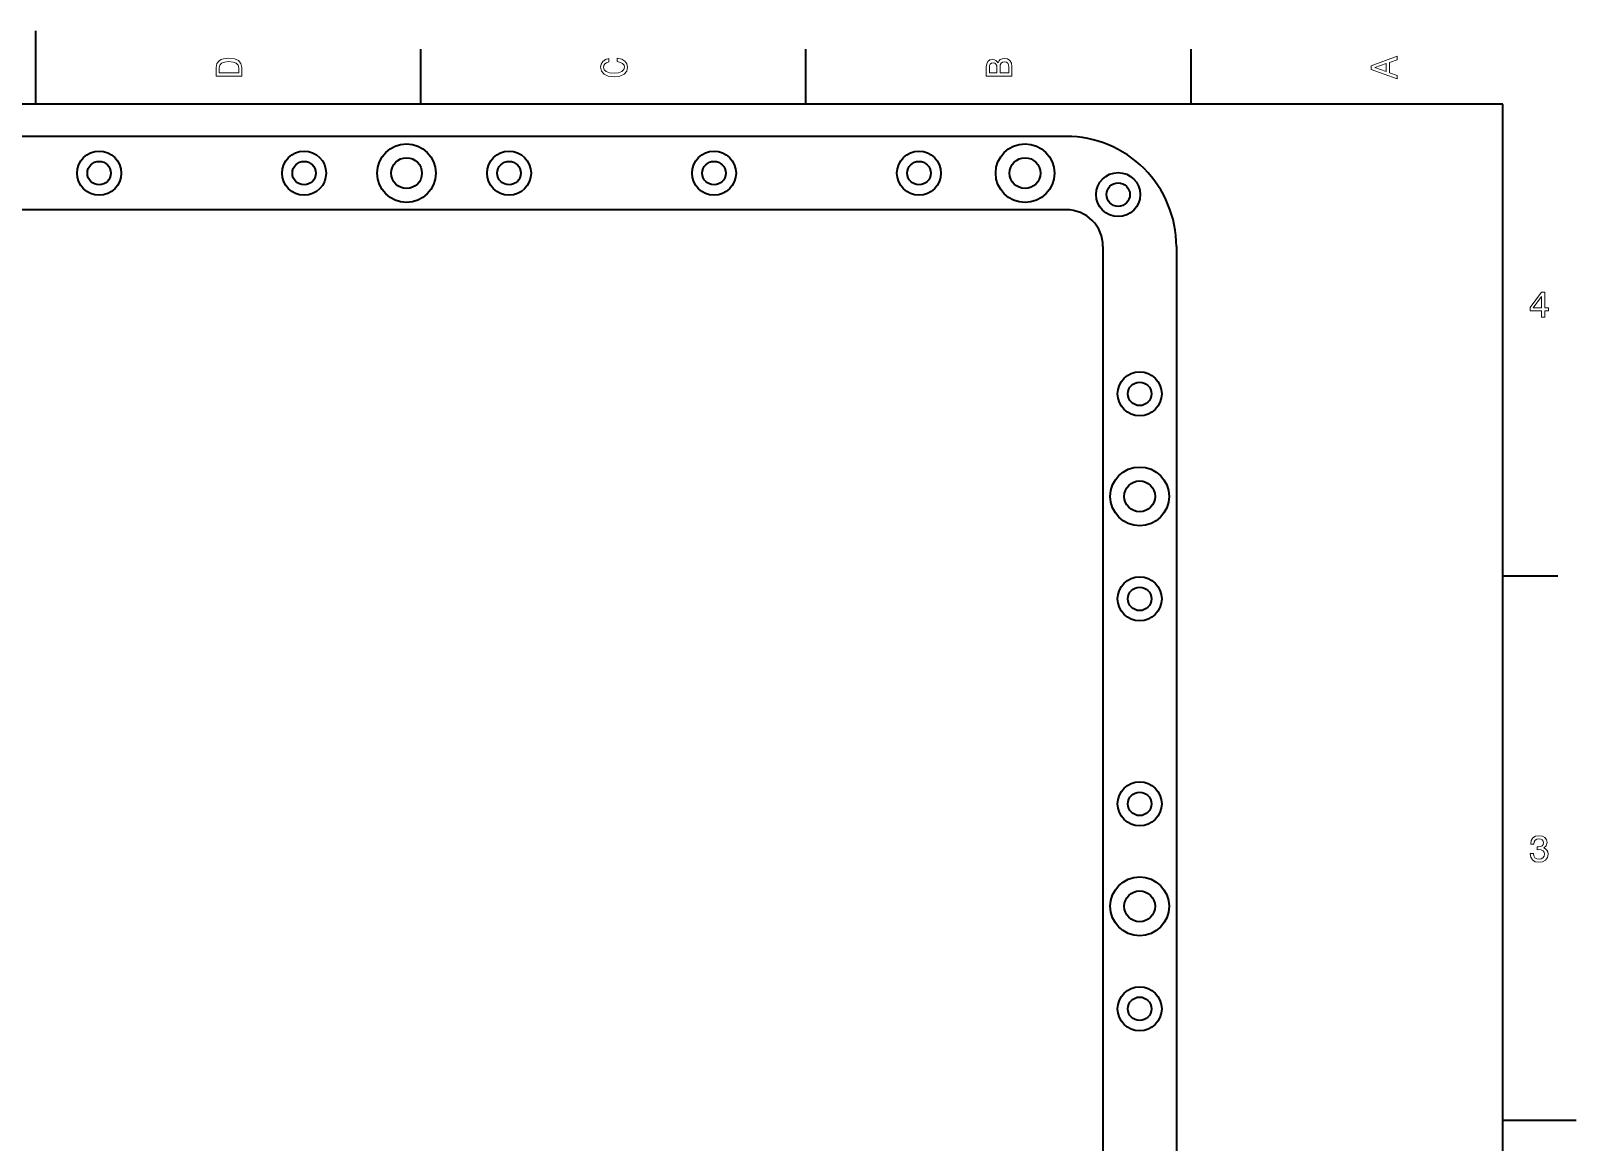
# Model space of a CAD drawing. Extents: x 0 to 420, y 0 to 297.
# Drawn here: x 209.3 to 420, y 145.5 to 297 of the extents above; entities that cross this region are included whole.
import ezdxf

# ---------------------------------------------------------------- set-up
doc = ezdxf.new("R2010")
doc.units = 0

msp = doc.modelspace()

# ---------------------------------------------------------------- linework, layer by layer
at = {"color": 7, "lineweight": 35}
for p, q in [((210, 287), (210, 297)), ((262.5, 287), (262.5, 294.5)), ((315, 287), (315, 294.5)), ((367.5, 287), (367.5, 294.5)), ((410, 287), (10, 287)), ((410, 10), (410, 287)), ((350.49826, 282.616089), (58.418243, 282.616089)), ((350.49826, 272.616089), (58.418243, 272.616089)), ((355.49826, 267.616089), (355.49826, 88.126099)), ((365.49826, 267.616089), (365.49826, 88.126099)), ((410, 222.699997), (417.5, 222.699997)), ((410, 148.5), (420, 148.5))]:
    msp.add_line(p, q, dxfattribs=at)
at = {"color": 7, "lineweight": 13}
for points in [[(234.583206, 291.994965), (234.583206, 290.829987), (238.083206, 290.829987), (238.083206, 291.994965), (237.97226, 292.544678), (237.634354, 292.953186), (237.084641, 293.205322), (236.333206, 293.296112), (235.566635, 293.215424), (235.264038, 293.114563), (235.021973, 292.973358), (234.694153, 292.56485), (234.613464, 292.297546)], [(289.282074, 292.817017), (289.705688, 292.716156), (290.008301, 292.549713), (290.194885, 292.317719), (290.255402, 292.04541), (290.164642, 291.71759), (289.892303, 291.460388), (289.448486, 291.28891), (288.833221, 291.233429), (288.222992, 291.28891), (287.774139, 291.455353), (287.501801, 291.712555), (287.405975, 292.04541), (287.456421, 292.287476), (287.597626, 292.494232), (287.824585, 292.65564), (288.137268, 292.766571), (288.137268, 293.245697), (287.658142, 293.094391), (287.295044, 292.832153), (287.068085, 292.47406), (286.987396, 292.04541), (287.113495, 291.510803), (287.466492, 291.102325), (288.046478, 290.840057), (288.833221, 290.749298), (289.619965, 290.840057), (290.199951, 291.102325), (290.558014, 291.510803), (290.679047, 292.04541), (290.583221, 292.514404), (290.315918, 292.89267), (289.877167, 293.159943), (289.282074, 293.301147)], [(341.192017, 292.630402), (340.899506, 292.983429), (340.70282, 293.074219), (340.460754, 293.104462), (340.082489, 293.03891), (339.810181, 292.842224), (339.643738, 292.524506), (339.583221, 292.080688), (339.583221, 290.835022), (343.083221, 290.835022), (343.083221, 292.151306), (343.012604, 292.620331), (342.805847, 292.968292), (342.478027, 293.18515), (342.034241, 293.260803), (341.736694, 293.215424), (341.489563, 293.094391), (341.308014, 292.897705)], [(395.583221, 290.466858), (395.583221, 290.930847), (394.554413, 291.299011), (394.554413, 292.695984), (395.583221, 293.064117), (395.583221, 293.538177), (392.078186, 292.257202), (392.078186, 291.742798)], [(235.001801, 291.959656), (235.077438, 292.342957), (235.309433, 292.605194), (235.722977, 292.761536), (236.333206, 292.811951), (236.923264, 292.7565), (237.336807, 292.600159), (237.583923, 292.332855), (237.664612, 291.959656), (237.664612, 291.299011), (235.001801, 291.299011)], [(341.035675, 291.984863), (341.035675, 291.299011), (340.001801, 291.299011), (340.001801, 292.025208), (340.032074, 292.297546), (340.122833, 292.489197), (340.279175, 292.605194), (340.511169, 292.645538), (340.743164, 292.600159), (340.904541, 292.479126), (341.005402, 292.272339)], [(342.664642, 292.095825), (342.664642, 291.299011), (341.45929, 291.299011), (341.45929, 292.050446), (341.494598, 292.368164), (341.600525, 292.595093), (341.782074, 292.731262), (342.044312, 292.776672), (342.321686, 292.731262), (342.513336, 292.605194), (342.629333, 292.393372)], [(394.125732, 291.460388), (392.582489, 292), (394.125732, 292.539642)], [(415.277374, 257.966766), (415.731262, 257.966766), (415.731262, 258.834198), (416.23056, 258.834198), (416.23056, 259.237671), (415.731262, 259.237671), (415.731262, 261.391113), (415.272339, 261.391113), (413.739197, 259.278015), (413.739197, 258.834198), (415.277374, 258.834198)], [(414.162842, 259.237671), (415.277374, 260.806091), (415.277374, 259.237671)], [(413.729126, 184.866226), (413.729126, 184.830917), (413.809814, 184.346771), (414.046844, 183.983658), (414.420044, 183.751663), (414.914276, 183.665939), (415.438782, 183.751663), (415.832153, 183.973572), (416.08429, 184.326599), (416.175079, 184.780487), (416.134735, 185.078033), (416.023773, 185.320114), (415.842224, 185.506714), (415.600159, 185.642883), (415.927948, 185.915222), (416.043945, 186.348938), (415.968292, 186.74231), (415.751434, 187.039856), (415.398407, 187.226456), (414.914276, 187.292023), (414.460388, 187.211319), (414.112396, 186.989426), (413.885468, 186.636398), (413.809814, 186.167374), (413.809814, 186.13208), (414.258636, 186.13208), (414.299011, 186.454834), (414.430115, 186.686829), (414.641937, 186.828033), (414.939484, 186.878479), (415.201721, 186.83812), (415.393372, 186.732224), (415.509369, 186.560745), (415.554749, 186.328766), (415.509369, 186.081635), (415.388336, 185.915222), (415.176514, 185.814346), (414.889069, 185.784088), (414.692383, 185.789139), (414.692383, 185.390717), (414.939484, 185.400803), (415.257202, 185.355423), (415.494232, 185.234375), (415.635468, 185.037689), (415.685883, 184.780487), (415.630402, 184.487976), (415.484161, 184.271118), (415.252167, 184.134949), (414.944519, 184.089569), (414.626801, 184.139999), (414.394806, 184.29129), (414.248566, 184.533371), (414.193085, 184.866226)]]:
    msp.add_lwpolyline(points, close=True, dxfattribs=at)
at = {"color": 7, "lineweight": 35}
for centre, radius in [((218.633942, 277.616089), 3), ((246.577606, 277.616089), 3), ((260.549438, 277.616089), 4), ((274.521271, 277.616089), 3), ((302.464935, 277.616089), 3), ((330.4086, 277.616089), 3), ((344.865387, 277.616089), 4), ((218.633942, 277.616089), 1.6), ((246.577606, 277.616089), 1.6), ((260.549438, 277.616089), 2.1), ((274.521271, 277.616089), 1.6), ((302.464935, 277.616089), 1.6), ((330.4086, 277.616089), 1.6), ((344.865387, 277.616089), 2.1), ((357.569336, 274.687134), 3), ((357.569336, 274.687134), 1.6), ((360.49826, 247.526398), 3), ((360.49826, 247.526398), 1.6), ((360.49826, 233.554565), 4), ((360.49826, 233.554565), 2.1), ((360.49826, 219.582733), 3), ((360.49826, 219.582733), 1.6), ((360.49826, 191.639069), 3), ((360.49826, 191.639069), 1.6), ((360.49826, 177.667236), 4), ((360.49826, 177.667236), 2.1), ((360.49826, 163.695404), 3), ((360.49826, 163.695404), 1.6)]:
    msp.add_circle(centre, radius, dxfattribs=at)
for radius in [15, 5]:
    msp.add_arc((350.49826, 267.616089), radius, 0, 90.000003, dxfattribs=at)

doc.saveas('drawing.dxf')
